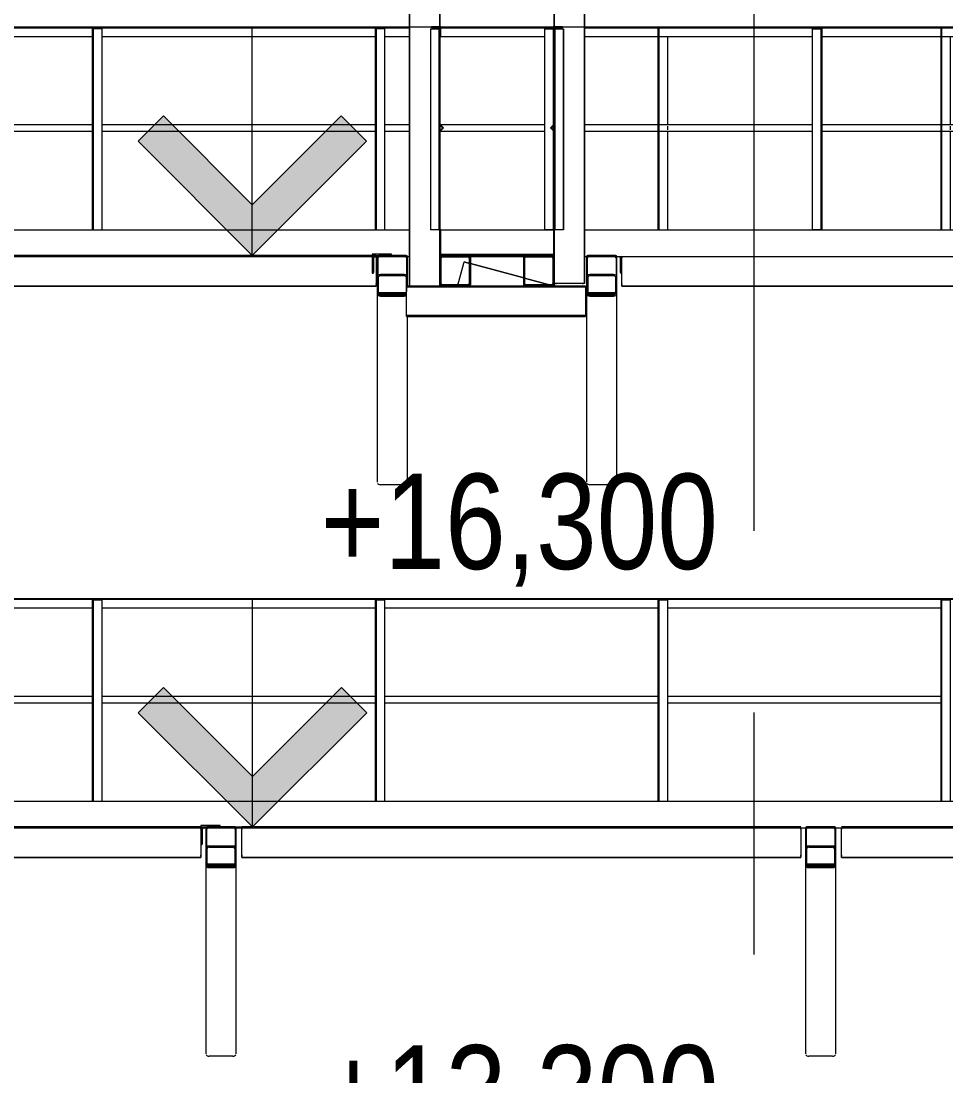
# Model space of a CAD drawing. Header units: millimetres. Extents: x 51154 to 151340, y -24069 to 30962.
# Drawn here: x 94282 to 99140, y 14993 to 20531 of the extents above; entities that cross this region are included whole.
import ezdxf

# ---------------------------------------------------------------- set-up
doc = ezdxf.new("R2010")
doc.units = ezdxf.units.MM
doc.linetypes.add('Осевые', pattern=[6350, 1270, -952.5, 3175, -952.5])
for name, color, linetype, lineweight in [('Балясины', 7, 'Continuous', 9), ('Балясины-1', 7, 'Continuous', 18), ('Высотные отметки', 7, 'Continuous', 9), ('Каркас несущий', 7, 'Continuous', 9), ('Каркас несущий-1', 7, 'Continuous', 25), ('Ограждение', 7, 'Continuous', 9), ('Поручни', 7, 'Continuous', 9), ('Структура _1_', 7, 'Continuous', 18)]:
    doc.layers.add(name, color=color, linetype=linetype, lineweight=lineweight)
doc.layers.add('Оси-3', color=7, linetype='Осевые', lineweight=9, true_color=0xaaaaaa)
doc.styles.add('Arial Narrow', font='ARIALN.TTF', dxfattribs={"height": 500})

# ---------------------------------------------------------------- blocks, each defined once
blk = doc.blocks.new('Ограждение - 50х5-V15-Разрез 1-1')
at = {"layer": 'Балясины'}
for p, q in [((100551.7, 11690.2), (100548.5, 11690.2)), ((100548.5, 11690.2), (100548.5, 10635)), ((100553.5, 11690.2), (100551.7, 11690.2)), ((100553.5, 11690.2), (100553.5, 10635)), ((100559, 11690.2), (100553.5, 11690.2)), ((100596.7, 11690.2), (100559, 11690.2)), ((100598.5, 11690.2), (100596.7, 11690.2)), ((100598.5, 11690.2), (100598.5, 10635)), ((100598.5, 11690.2), (100598.5, 10635)), ((100548.5, 10635), (100551.7, 10635)), ((100551.7, 10635), (100553.5, 10635)), ((100553.5, 10635), (100559, 10635)), ((100559, 10635), (100596.7, 10635)), ((100596.7, 10635), (100598.5, 10635))]:
    blk.add_line(p, q, dxfattribs=at)
blk = doc.blocks.new('Ограждение - Ограждение-593931-Разрез 1-1')
at = {"layer": 'Поручни'}
for p, q in [((82771.6, 17500.1), (101921.6, 17500.1)), ((82786.6, 17495.1), (101921.6, 17495.1)), ((93218.3, 17450.1), (94655.6, 17450.1)), ((93218.3, 17450.1), (94655.6, 17450.1)), ((94703.8, 17450.1), (96141.1, 17450.1)), ((94703.8, 17450.1), (96141.1, 17450.1)), ((96189.3, 17450.1), (97626.6, 17450.1)), ((96189.3, 17450.1), (97626.6, 17450.1)), ((97674.8, 17450.1), (99112.1, 17450.1)), ((97674.8, 17450.1), (99112.1, 17450.1)), ((93218.3, 16987.5), (94655.6, 16987.5)), ((93218.3, 16952.1), (94655.6, 16952.1)), ((94658.8, 16987.5), (94662.2, 16987.5)), ((94658.8, 16952.1), (94662.2, 16952.1)), ((94703.8, 16987.5), (96141.1, 16987.5)), ((94703.8, 16952.1), (96141.1, 16952.1)), ((96144.3, 16987.5), (96147.7, 16987.5)), ((96144.3, 16952.1), (96147.7, 16952.1)), ((96189.3, 16987.5), (97626.6, 16987.5)), ((96189.3, 16952.1), (97626.6, 16952.1)), ((97629.8, 16987.5), (97633.2, 16987.5)), ((97629.8, 16952.1), (97633.2, 16952.1)), ((97674.8, 16987.5), (99112.1, 16987.5)), ((97674.8, 16952.1), (99112.1, 16952.1)), ((99115.3, 16987.5), (99118.7, 16987.5)), ((99115.3, 16952.1), (99118.7, 16952.1)), ((82771.6, 16435), (101921.8, 16435)), ((92260.8, 16295), (95252.5, 16295)), ((95263.6, 16295), (95399.6, 16295)), ((95410.8, 16295), (98402.5, 16295)), ((98413.6, 16295), (98549.6, 16295)), ((98560.8, 16295), (101921.6, 16295))]:
    blk.add_line(p, q, dxfattribs=at)
for p in [(-5892.9, 5800), (-4407.4, 5800), (-2921.9, 5800), (-1436.4, 5800)]:
    blk.add_blockref('Ограждение - 50х5-V15-Разрез 1-1', p)
blk = doc.blocks.new('Швеллеры стальные гнутые равнополочные  ГОСТ 8278-83_Гн_ - Гн200x80x5-V11-Разрез 1-1')
at = {"layer": 'Каркас несущий'}
for p, q in [((82151.6, 10493), (82151.6, 10307)), ((82156.6, 10312), (82156.6, 10488)), ((82231.6, 10500), (82158.6, 10500)), ((82163.6, 10495), (82231.6, 10495)), ((82231.6, 10495), (82231.6, 10500)), ((82158.6, 10300), (82231.6, 10300)), ((82231.6, 10305), (82163.6, 10305)), ((82231.6, 10300), (82231.6, 10305))]:
    blk.add_line(p, q, dxfattribs=at)
for centre, start, end in [((82158.6, 10493), 90, 180), ((82163.6, 10488), 90, 180), ((82158.6, 10307), 180, 270), ((82163.6, 10312), 180, 270)]:
    blk.add_arc(centre, 7, start, end, dxfattribs=at)
blk = doc.blocks.new('Швеллеры стальные гнутые равнополочные  ГОСТ 8278-83_Гн_ - Гн200x80x5-565226-Разрез 1-1')
at = {"layer": 'Каркас несущий'}
for p, q in [((82231.6, 10500), (82231.6, 10495)), ((82304.6, 10500), (82231.6, 10500)), ((82231.6, 10495), (82299.6, 10495)), ((82306.6, 10488), (82306.6, 10312)), ((82311.6, 10307), (82311.6, 10493)), ((82299.6, 10305), (82231.6, 10305)), ((82231.6, 10305), (82231.6, 10300)), ((82231.6, 10300), (82304.6, 10300))]:
    blk.add_line(p, q, dxfattribs=at)
for centre, start, end in [((82299.6, 10488), 0, 90), ((82304.6, 10493), 0, 90), ((82299.6, 10312), 270, 0), ((82304.6, 10307), 270, 0)]:
    blk.add_arc(centre, 7, start, end, dxfattribs=at)
blk = doc.blocks.new('Профили стальные гнутые замкнутые сварные квадратные ГОСТ  30245-2003 - 160x160x8-V25-Разрез 1-1')
at = {"layer": 'Каркас несущий'}
for p, q in [((92101.6, 13187.3), (92101.6, 13099.6)), ((92109.6, 13106.7), (92109.6, 13187.3)), ((92243.6, 13200), (92119.6, 13200)), ((92119.6, 13194.3), (92243.6, 13194.3)), ((92253.6, 13187.3), (92253.6, 13106.7)), ((92261.6, 13099.6), (92261.6, 13187.3)), ((92101.6, 13099.6), (92101.6, 12109.6)), ((92243.6, 13092.5), (92119.6, 13092.5)), ((92119.6, 13086.9), (92243.6, 13086.9)), ((92261.6, 12109.6), (92261.6, 13099.6)), ((92243.6, 12096.9), (92119.6, 12096.9))]:
    blk.add_line(p, q, dxfattribs=at)
for centre, major_axis, start_param, end_param in [((92119.6, 13187.3), (18, 0), 1.570796, 2.356194), ((92119.6, 13187.3), (10, 0), 1.570796, 3.141593), ((92243.6, 13187.3), (18, 0), 0.785398, 1.570796), ((92243.6, 13187.3), (10, 0), 0, 1.570796), ((92119.6, 13099.6), (18, 0), 3.141593, 4.712389), ((92119.6, 13099.6), (10, 0), 3.141593, 4.712389), ((92243.6, 13099.6), (10, 0), 4.712389, 6.283185), ((92243.6, 13099.6), (18, 0), 4.712389, 6.283185), ((92119.6, 12109.6), (18, 0), 3.549774, 4.712389), ((92243.6, 12109.6), (18, 0), 4.712389, 5.875004)]:
    blk.add_ellipse(centre, major_axis=major_axis, ratio=0.707107, start_param=start_param, end_param=end_param, dxfattribs=at)
blk = doc.blocks.new('Уголки стальные горячекатанные равнополочные ГОСТ 8509-93 - L100x8-V12-Разрез 1-1')
at = {"layer": 'Каркас несущий'}
for p, q in [((86026.6, 10508), (85926.6, 10508)), ((85926.6, 10508), (85926.6, 10408)), ((85934.6, 10412), (85934.6, 10488)), ((85946.6, 10500), (86022.6, 10500)), ((86026.6, 10504), (86026.6, 10508)), ((85926.6, 10408), (85930.6, 10408))]:
    blk.add_line(p, q, dxfattribs=at)
for centre, radius, start, end in [((85946.6, 10488), 12, 90, 180), ((86022.6, 10504), 4, 270, 0), ((85930.6, 10412), 4, 270, 0)]:
    blk.add_arc(centre, radius, start, end, dxfattribs=at)
blk = doc.blocks.new('Швеллеры стальные гнутые равнополочные  ГОСТ 8278-83_Гн_ - Гн160x80x5-570158-Разрез 1-1')
at = {"layer": 'Каркас несущий'}
for p, q in [((92076.6, 13300), (89141.6, 13300)), ((89141.6, 13147), (89141.6, 13293)), ((89141.6, 13292.9), (89141.6, 13288)), ((92076.6, 13293), (92076.6, 13147)), ((92076.6, 13288), (92076.6, 13292.9)), ((89141.6, 13152), (89141.6, 13147.1)), ((89141.6, 13140), (89141.6, 13147)), ((89141.6, 13140), (92076.6, 13140)), ((92076.6, 13140), (89141.6, 13140)), ((92076.6, 13147.1), (92076.6, 13152)), ((92076.6, 13147), (92076.6, 13140))]:
    blk.add_line(p, q, dxfattribs=at)
blk = doc.blocks.new('Швеллеры стальные гнутые равнополочные  ГОСТ 8278-83_Гн_ - Гн160x80x5-597878-Разрез 1-1')
at = {"layer": 'Каркас несущий'}
for p, q in [((101726.6, 16300), (98591.6, 16300)), ((98591.6, 16147), (98591.6, 16293)), ((98591.6, 16292.9), (98591.6, 16288)), ((101726.6, 16293), (101726.6, 16147)), ((101726.6, 16288), (101726.6, 16292.9)), ((98591.6, 16152), (98591.6, 16147.1)), ((98591.6, 16140), (98591.6, 16147)), ((98591.6, 16140), (101726.6, 16140)), ((101726.6, 16140), (98591.6, 16140)), ((101726.6, 16147.1), (101726.6, 16152)), ((101726.6, 16147), (101726.6, 16140))]:
    blk.add_line(p, q, dxfattribs=at)
blk = doc.blocks.new('Ограждение - 50х5-V39-Разрез 1-1')
at = {"layer": 'Балясины'}
for p, q in [((100600.8, 20490.2), (100597.6, 20490.2)), ((100597.6, 20490.2), (100597.6, 19435)), ((100602.6, 20490.2), (100600.8, 20490.2)), ((100602.6, 20490.2), (100602.6, 19435)), ((100602.8, 20490.2), (100602.6, 20490.2)), ((100647.6, 20451.9), (100647.6, 19987.5)), ((100647.6, 20451.9), (100647.6, 19987.5)), ((100647.6, 19979.7), (100647.6, 19959.9)), ((100647.6, 19974.7), (100647.6, 19964.9)), ((100647.6, 19952.1), (100647.6, 19435)), ((100647.6, 19952.1), (100647.6, 19435)), ((100597.6, 19435), (100600.8, 19435)), ((100600.8, 19435), (100602.6, 19435)), ((100608.1, 19435), (100645.8, 19435))]:
    blk.add_line(p, q, dxfattribs=at)
blk = doc.blocks.new('Ограждение - Ограждение-602312-Разрез 1-1')
at = {"layer": 'Поручни'}
for p, q in [((82771.6, 20500.1), (96321.6, 20500.1)), ((82786.6, 20495.1), (96321.6, 20495.1)), ((96481.6, 20500.1), (97081.6, 20500.1)), ((96487.1, 20495.1), (97076.1, 20495.1)), ((97241.6, 20500.1), (101921.6, 20500.1)), ((97241.6, 20495.1), (101906.8, 20495.1)), ((93218.3, 20450.1), (94655.6, 20450.1)), ((93218.3, 20450.1), (94655.6, 20450.1)), ((94703.8, 20450.1), (96141.1, 20450.1)), ((94703.8, 20450.1), (96141.1, 20450.1)), ((96189.3, 20450.1), (96321.6, 20450.1)), ((96189.3, 20450.1), (96321.6, 20450.1)), ((96481.6, 20450.1), (97033.4, 20450.1)), ((96481.6, 20450.1), (97033.4, 20450.1)), ((97241.6, 20450.1), (97626.6, 20450.1)), ((97241.6, 20450.1), (97626.6, 20450.1)), ((97674.8, 20450.1), (98439.4, 20450.1)), ((97674.8, 20450.1), (98439.4, 20450.1)), ((98488.7, 20450.1), (99112.1, 20450.1)), ((98488.7, 20450.1), (99112.1, 20450.1)), ((93218.3, 19987.5), (94655.6, 19987.5)), ((93218.3, 19952.1), (94655.6, 19952.1)), ((94658.8, 19987.5), (94662.2, 19987.5)), ((94658.8, 19952.1), (94662.2, 19952.1)), ((94703.8, 19987.5), (96141.1, 19987.5)), ((94703.8, 19952.1), (96141.1, 19952.1)), ((96144.3, 19987.5), (96147.7, 19987.5)), ((96144.3, 19952.1), (96147.7, 19952.1)), ((96189.3, 19987.5), (96321.6, 19987.5)), ((96189.3, 19952.1), (96321.6, 19952.1)), ((96481.6, 19987.5), (97033.4, 19987.5)), ((96481.6, 19952.1), (97033.4, 19952.1)), ((97075, 19987.5), (97078.4, 19987.5)), ((97075, 19952.1), (97078.4, 19952.1)), ((97241.6, 19987.5), (97626.6, 19987.5)), ((97241.6, 19952.1), (97626.6, 19952.1)), ((97629.8, 19987.5), (97633.2, 19987.5)), ((97629.8, 19952.1), (97633.2, 19952.1)), ((97674.8, 19987.5), (98439.4, 19987.5)), ((97674.8, 19952.1), (98439.4, 19952.1)), ((98481, 19987.5), (98484.4, 19987.5)), ((98481, 19952.1), (98484.4, 19952.1)), ((98488.7, 19987.5), (99112.1, 19987.5)), ((98488.7, 19952.1), (99112.1, 19952.1)), ((99115.3, 19987.5), (99118.7, 19987.5)), ((99115.3, 19952.1), (99118.7, 19952.1)), ((82771.6, 19435), (96321.9, 19435)), ((96481.4, 19435), (97081.8, 19435)), ((97241.5, 19435), (101921.6, 19435)), ((93980.8, 19295), (96152.5, 19295)), ((96163.6, 19295), (96299.6, 19295)), ((96310.8, 19295), (96321.8, 19295)), ((96493.6, 19295), (96629.6, 19295)), ((96640.8, 19295), (96922.5, 19295)), ((96933.6, 19295), (97069.6, 19295)), ((97241.5, 19295), (97252.5, 19295)), ((97263.6, 19295), (97399.6, 19295)), ((97410.8, 19295), (99452.5, 19295))]:
    blk.add_line(p, q, dxfattribs=at)
for name, p in [('Ограждение - 50х5-V15-Разрез 1-1', (-5892.9, 8800)), ('Ограждение - 50х5-V15-Разрез 1-1', (-4407.4, 8800)), ('Ограждение - 50х5-V39-Разрез 1-1', (-2971, 0)), ('Ограждение - 50х5-V39-Разрез 1-1', (-1485.5, 0))]:
    blk.add_blockref(name, p)
blk = doc.blocks.new('Ограждение - 50х5-V13-Разрез 1-1')
at = {"layer": 'Балясины'}
blk.add_line((102681.6, 11690.2), (102681.6, 10635), dxfattribs=at)
blk = doc.blocks.new('Ограждение - 50х5-V33-Разрез 1-1')
at = {"layer": 'Балясины-1'}
for p, q in [((102081.6, 17490.2), (102076.6, 17490.2)), ((102076.6, 17490.2), (102076.6, 16435)), ((102081.6, 16435), (102081.6, 17490.2)), ((102076.6, 16435), (102081.6, 16435))]:
    blk.add_line(p, q, dxfattribs=at)
blk = doc.blocks.new('Ограждение - 50х5-6021116-Разрез 1-1')
at = {"layer": 'Балясины'}
for p, q in [((74031.6, 9590.2), (74081.6, 9590.2)), ((74031.6, 9590.2), (74031.6, 8535)), ((74081.6, 9590.2), (74081.6, 8535)), ((74081.6, 8535), (74031.6, 8535))]:
    blk.add_line(p, q, dxfattribs=at)
blk = doc.blocks.new('Ограждение - Ограждение-602424-Разрез 1-1')
at = {"layer": 'Поручни'}
for p, q in [((96487.1, 20500.1), (96437.1, 20500.1)), ((96437.1, 20500.1), (96437.1, 20496.9)), ((96438.9, 20495.1), (96476.6, 20495.1)), ((96482.1, 20489.6), (96482.1, 20451.9)), ((96487.1, 20450.1), (96487.1, 20500.1)), ((96483.9, 20450.1), (96487.1, 20450.1)), ((96483.1, 19987.5), (96481.8, 19986.2)), ((96481.8, 19984.5), (96494.1, 19972.3)), ((96494.1, 19967.3), (96481.8, 19955.1)), ((96481.8, 19953.4), (96483.1, 19952.1)), ((96500.8, 19969.8), (96483.1, 19987.5)), ((96483.1, 19952.1), (96500.8, 19969.8)), ((96485.6, 19435), (96481.6, 19435)), ((96481.6, 19435), (96481.6, 19295)), ((96485.6, 19295), (96485.6, 19435)), ((96481.6, 19295), (96485.6, 19295))]:
    blk.add_line(p, q, dxfattribs=at)
for centre, radius, start, end in [((96438.9, 20496.9), 1.8, 180, 270), ((96476.6, 20489.6), 5.5, 0, 90), ((96483.9, 20451.9), 1.8, 180, 270), ((96482.7, 19985.4), 1.2, 135, 225), ((96482.7, 19954.2), 1.2, 135, 225), ((96491.6, 19969.8), 3.5, 315, 45)]:
    blk.add_arc(centre, radius, start, end, dxfattribs=at)
for name, p in [('Ограждение - 50х5-6021116-Разрез 1-1', (22400, 10900)), ('Ограждение - 50х5-6021116-Разрез 1-1', (22400, 10900)), ('Ограждение - 50х5-V33-Разрез 1-1', (-5600, 3000))]:
    blk.add_blockref(name, p)
at = {"extrusion": (0, 0, -1), "zscale": -1}
blk.add_blockref('Ограждение - 50х5-V13-Разрез 1-1', (-199163.2, 8800), dxfattribs=at)
blk.add_blockref('Ограждение - 50х5-V13-Разрез 1-1', (-199163.2, 8800), dxfattribs=at)
blk.add_blockref('Ограждение - 50х5-V13-Разрез 1-1', (-199163.2, 8800), dxfattribs=at)
blk.add_blockref('Ограждение - 50х5-V13-Разрез 1-1', (-199163.2, 8800), dxfattribs=at)
blk.add_blockref('Ограждение - 50х5-V13-Разрез 1-1', (-199163.2, 8800), dxfattribs=at)
blk.add_blockref('Ограждение - 50х5-V13-Разрез 1-1', (-199163.2, 8800), dxfattribs=at)
blk.add_blockref('Ограждение - 50х5-V13-Разрез 1-1', (-199163.2, 8800), dxfattribs=at)
blk = doc.blocks.new('Ограждение - 50х5-V38-Разрез 1-1')
at = {"layer": 'Балясины'}
for p, q in [((102631.6, 17490.2), (102631.6, 16435)), ((102631.6, 17490.2), (102633.4, 17490.2)), ((102631.6, 17490.2), (102631.6, 16435)), ((102633.4, 17490.2), (102671.1, 17490.2)), ((102671.1, 17490.2), (102675.9, 17490.2)), ((102676.6, 17450.3), (102676.6, 16983.9)), ((102681.6, 17490.2), (102681.6, 16435)), ((102676.6, 16979.7), (102676.6, 16959.9)), ((102676.6, 16955.7), (102676.6, 16435)), ((102633.4, 16435), (102631.6, 16435)), ((102671.1, 16435), (102633.4, 16435)), ((102676.6, 16435), (102671.1, 16435)), ((102677.5, 16435), (102676.6, 16435)), ((102681.6, 16435), (102678.4, 16435))]:
    blk.add_line(p, q, dxfattribs=at)
blk = doc.blocks.new('Ограждение - 50х5-V44-Разрез 1-1')
at = {"layer": 'Балясины'}
for p, q in [((102655.6, 20340), (102655.6, 19435)), ((102655.6, 20340), (102655.6, 19435)), ((102657.4, 19435), (102655.6, 19435)), ((102682.6, 19435), (102657.4, 19435))]:
    blk.add_line(p, q, dxfattribs=at)
blk = doc.blocks.new('Ограждение - 50х5-V14-Разрез 1-1')
at = {"layer": 'Балясины'}
blk.add_line((102081.6, 11690.2), (102081.6, 10635), dxfattribs=at)
blk = doc.blocks.new('Ограждение - 50х5-V28-Разрез 1-1')
at = {"layer": 'Балясины'}
for p, q in [((82781.6, 14490.2), (82784.8, 14490.2)), ((82781.6, 14490.2), (82781.6, 13435)), ((82786.6, 13435), (82786.6, 14490.2)), ((82792.1, 14490.2), (82829.8, 14490.2)), ((82831.6, 13435), (82831.6, 14490.2)), ((82831.6, 14490.2), (82831.6, 13435)), ((82784.8, 13435), (82781.6, 13435)), ((82829.8, 13435), (82792.1, 13435))]:
    blk.add_line(p, q, dxfattribs=at)
blk = doc.blocks.new('Ограждение - 50х5-V16-Разрез 1-1')
at = {"layer": 'Балясины'}
for p, q in [((102031.6, 10635), (102031.6, 11690.2)), ((102033.4, 11690.2), (102031.6, 11690.2)), ((102031.6, 11690.2), (102031.6, 10635)), ((102071.1, 11690.2), (102033.4, 11690.2)), ((102076.6, 11690.2), (102071.1, 11690.2)), ((102076.6, 10635), (102076.6, 11690.2)), ((102078.4, 11690.2), (102076.6, 11690.2)), ((102081.6, 11690.2), (102078.4, 11690.2)), ((102081.6, 11690.2), (102081.6, 10635)), ((102031.6, 10635), (102033.4, 10635)), ((102033.4, 10635), (102071.1, 10635)), ((102071.1, 10635), (102076.6, 10635)), ((102076.6, 10635), (102078.4, 10635)), ((102078.4, 10635), (102081.6, 10635))]:
    blk.add_line(p, q, dxfattribs=at)
blk = doc.blocks.new('Ограждение - Ограждение-602891-Разрез 1-1')
at = {"layer": 'Поручни'}
for p, q in [((97126.1, 20500.1), (97076.1, 20500.1)), ((97076.1, 20500.1), (97076.1, 20450.1)), ((97081.1, 20451.9), (97081.1, 20489.6)), ((97086.6, 20495.1), (97124.3, 20495.1)), ((97126.1, 20496.9), (97126.1, 20500.1)), ((97241.6, 20500.1), (101921.6, 20500.1)), ((97241.6, 20495.1), (101906.8, 20495.1)), ((102081.6, 20500.1), (102681.9, 20500.1)), ((102841.2, 20500.1), (104111.6, 20500.1)), ((102846.8, 20495.1), (104111.6, 20495.1)), ((104111.6, 20500.1), (104111.6, 20496.9)), ((104111.6, 20496.9), (104111.6, 20495.1)), ((104111.6, 20495.1), (104111.6, 20489.6)), ((104111.6, 20489.6), (104111.6, 20451.9)), ((97076.1, 20450.1), (97079.3, 20450.1)), ((97241.6, 20450.1), (97626.6, 20450.1)), ((97241.6, 20450.1), (97626.6, 20450.1)), ((97629.8, 20450.1), (98439.4, 20450.1)), ((97674.8, 20450.1), (98439.4, 20450.1)), ((98488.7, 20450.1), (99112.1, 20450.1)), ((98488.7, 20450.1), (99112.1, 20450.1)), ((99115.3, 20450.1), (99845.4, 20450.1)), ((99160.3, 20450.1), (99845.4, 20450.1)), ((99893.6, 20450.1), (100597.6, 20450.1)), ((99893.6, 20450.1), (100597.6, 20450.1)), ((100600.8, 20450.1), (101251.4, 20450.1)), ((100645.8, 20450.1), (101251.4, 20450.1)), ((101299.6, 20450.1), (101906.8, 20450.1)), ((101299.6, 20450.1), (101906.8, 20450.1)), ((102846.8, 20450.1), (104063.4, 20450.1)), ((102846.8, 20450.1), (104063.4, 20450.1)), ((97080.2, 19987.5), (97062.5, 19969.8)), ((97062.5, 19969.8), (97080.2, 19952.1)), ((97069.2, 19972.3), (97081.4, 19984.5)), ((97081.4, 19955.1), (97069.2, 19967.3)), ((97078.4, 19981.5), (97075, 19978.1)), ((97075, 19961.5), (97078.4, 19958.1)), ((97081.4, 19986.2), (97080.2, 19987.5)), ((97080.2, 19952.1), (97081.4, 19953.4)), ((97241.6, 19987.5), (97626.6, 19987.5)), ((97241.6, 19952.1), (97626.6, 19952.1)), ((97629.8, 19987.5), (98439.4, 19987.5)), ((97629.8, 19952.1), (98439.4, 19952.1)), ((98481, 19987.5), (98484.4, 19987.5)), ((98481, 19952.1), (98484.4, 19952.1)), ((98488.7, 19987.5), (99112.1, 19987.5)), ((98488.7, 19952.1), (99112.1, 19952.1)), ((99115.3, 19987.5), (99845.4, 19987.5)), ((99115.3, 19952.1), (99845.4, 19952.1)), ((99887, 19987.5), (99890.4, 19987.5)), ((99887, 19952.1), (99890.4, 19952.1)), ((99893.6, 19987.5), (100597.6, 19987.5)), ((99893.6, 19952.1), (100597.6, 19952.1)), ((100600.8, 19987.5), (101251.4, 19987.5)), ((100600.8, 19952.1), (101251.4, 19952.1)), ((101293, 19987.5), (101296.4, 19987.5)), ((101293, 19952.1), (101296.4, 19952.1)), ((101299.6, 19987.5), (101921.6, 19987.5)), ((101299.6, 19952.1), (101921.6, 19952.1)), ((102086.3, 19987.5), (102657.4, 19987.5)), ((102086.3, 19952.1), (102657.4, 19952.1)), ((102840.2, 19987.5), (104063.4, 19987.5)), ((102840.2, 19952.1), (104063.4, 19952.1)), ((104105, 19987.5), (104108.4, 19987.5)), ((104105, 19952.1), (104108.4, 19952.1)), ((104111.6, 19984.5), (104111.6, 19972.3)), ((104111.6, 19967.3), (104111.6, 19955.1)), ((97081.6, 19435), (97077.6, 19435)), ((97077.6, 19435), (97077.6, 19295)), ((97081.6, 19295), (97081.6, 19435)), ((97081.6, 19435), (97081.6, 19295)), ((97241.5, 19435), (101921.6, 19435)), ((102081.6, 19435), (102682.6, 19435)), ((102840.7, 19435), (104111.6, 19435)), ((104111.6, 19435), (104111.6, 19295)), ((97077.6, 19295), (97081.6, 19295)), ((97241.5, 19295), (101921.6, 19295)), ((102081.6, 19295), (102682.6, 19295)), ((102840.7, 19295), (104111.6, 19295))]:
    blk.add_line(p, q, dxfattribs=at)
for centre, radius, start, end in [((97086.6, 20489.6), 5.5, 90, 180), ((97124.3, 20496.9), 1.8, 270, 0), ((97079.3, 20451.9), 1.8, 270, 0), ((97071.7, 19969.8), 3.5, 135, 225), ((97080.6, 19985.4), 1.2, 315, 45), ((97080.6, 19954.2), 1.2, 315, 45)]:
    blk.add_arc(centre, radius, start, end, dxfattribs=at)
for name, p in [('Ограждение - 50х5-V38-Разрез 1-1', (-5600, 3000)), ('Ограждение - 50х5-V28-Разрез 1-1', (14300, 6000)), ('Ограждение - 50х5-V44-Разрез 1-1', (0, 0))]:
    blk.add_blockref(name, p)
at = {"extrusion": (0, 0, -1), "zscale": -1}
for name, p in [('Ограждение - 50х5-V14-Разрез 1-1', (-199163.2, 8800)), ('Ограждение - 50х5-V14-Разрез 1-1', (-199163.2, 8800)), ('Ограждение - 50х5-V14-Разрез 1-1', (-199163.2, 8800)), ('Ограждение - 50х5-V14-Разрез 1-1', (-199163.2, 8800)), ('Ограждение - 50х5-V14-Разрез 1-1', (-199163.2, 8800)), ('Ограждение - 50х5-V14-Разрез 1-1', (-199163.2, 8800)), ('Ограждение - 50х5-V16-Разрез 1-1', (-199163.2, 8800)), ('Ограждение - 50х5-V15-Разрез 1-1', (-199036.2, 8800)), ('Ограждение - 50х5-V15-Разрез 1-1', (-200442.2, 8800)), ('Ограждение - 50х5-V15-Разрез 1-1', (-201848.2, 8800)), ('Ограждение - 50х5-V15-Разрез 1-1', (-204660.2, 8800))]:
    blk.add_blockref(name, p, dxfattribs=at)
blk = doc.blocks.new('Швеллеры стальные гнутые равнополочные  ГОСТ 8278-83_Гн_ - Гн200x80x5-V46-Разрез 1-1')
at = {"layer": 'Каркас несущий'}
for p, q in [((96231.6, 19300), (96231.6, 19295)), ((96304.6, 19300), (96231.6, 19300)), ((96231.6, 19295), (96299.6, 19295)), ((96306.6, 19288), (96306.6, 19112)), ((96311.6, 19140), (96311.6, 19293)), ((96299.6, 19105), (96231.6, 19105)), ((96231.6, 19105), (96231.6, 19100)), ((96231.6, 19100), (96304.6, 19100))]:
    blk.add_line(p, q, dxfattribs=at)
for centre, start, end in [((96299.6, 19288), 0, 90), ((96304.6, 19293), 0, 90), ((96299.6, 19112), 270, 0)]:
    blk.add_arc(centre, 7, start, end, dxfattribs=at)
blk = doc.blocks.new('Профили стальные гнутые замкнутые сварные квадратные ГОСТ  30245-2003 - 160x160x8-V36-Разрез 1-1')
at = {"layer": 'Каркас несущий'}
for p, q in [((101751.6, 16187.3), (101751.6, 16099.6)), ((101759.6, 16106.7), (101759.6, 16187.3)), ((101893.6, 16200), (101769.6, 16200)), ((101769.6, 16194.3), (101893.6, 16194.3)), ((101903.6, 16187.3), (101903.6, 16106.7)), ((101911.6, 16140), (101911.6, 16187.3)), ((101751.6, 16099.6), (101751.6, 15109.6)), ((101893.6, 16092.5), (101769.6, 16092.5)), ((101769.6, 16086.9), (101893.6, 16086.9)), ((101911.6, 15109.6), (101911.6, 15980)), ((101893.6, 15096.9), (101769.6, 15096.9))]:
    blk.add_line(p, q, dxfattribs=at)
for centre, major_axis, start_param, end_param in [((101769.6, 16187.3), (18, 0), 1.570796, 2.356194), ((101769.6, 16187.3), (10, 0), 1.570796, 3.141593), ((101893.6, 16187.3), (18, 0), 0.785398, 1.570796), ((101893.6, 16187.3), (10, 0), 0, 1.570796), ((101769.6, 16099.6), (18, 0), 3.141593, 4.712389), ((101769.6, 16099.6), (10, 0), 3.141593, 4.712389), ((101893.6, 16099.6), (10, 0), 4.712389, 6.283185), ((101893.6, 16099.6), (18, 0), 4.712389, 5.497787), ((101769.6, 15109.6), (18, 0), 3.549774, 4.712389), ((101893.6, 15109.6), (18, 0), 4.712389, 5.875004)]:
    blk.add_ellipse(centre, major_axis=major_axis, ratio=0.707107, start_param=start_param, end_param=end_param, dxfattribs=at)
blk = doc.blocks.new('Уголки стальные горячекатанные равнополочные ГОСТ 8509-93 - L100x8-V47-Разрез 1-1')
at = {"layer": 'Каркас несущий'}
for p, q in [((97428.6, 19288), (97428.6, 19212)), ((97436.6, 19208), (97436.6, 19295)), ((97432.6, 19208), (97436.6, 19208))]:
    blk.add_line(p, q, dxfattribs=at)
for centre, radius, start, end in [((97416.6, 19288), 12, 0, 37.1231), ((97432.6, 19212), 4, 180, 270)]:
    blk.add_arc(centre, radius, start, end, dxfattribs=at)
blk = doc.blocks.new('Швеллеры стальные гнутые равнополочные  ГОСТ 8278-83_Гн_ - Гн160x80x5-609627-Разрез 1-1')
at = {"layer": 'Каркас несущий'}
for p, q in [((96576.1, 19145), (96606.6, 19259.4)), ((96606.6, 19259.4), (96608.4, 19266.2)), ((96636.6, 19258.7), (96608.4, 19266.2)), ((96608.4, 19266.2), (96636.6, 19258.7)), ((96921.6, 19182.7), (96641.6, 19257.3)), ((96641.6, 19257.3), (96921.6, 19182.7)), ((97063.1, 19145), (96926.6, 19181.4)), ((96926.6, 19181.4), (97063.1, 19145))]:
    blk.add_line(p, q, dxfattribs=at)
blk = doc.blocks.new('Швеллеры стальные гнутые равнополочные  ГОСТ 8278-83_Гн_ - Гн160x80x5-583658-Разрез 1-1')
at = {"layer": 'Каркас несущий'}
for p, q in [((101906.8, 10335), (101906.8, 10340)), ((102846.8, 10340), (101906.8, 10340)), ((101906.8, 10337.9), (101906.8, 10333)), ((101906.8, 10328), (101906.8, 10335)), ((101906.8, 10335), (102846.8, 10335)), ((101906.8, 10192), (101906.8, 10328)), ((102846.8, 10340), (102846.8, 10335)), ((102846.8, 10333), (102846.8, 10337.9)), ((102846.8, 10335), (102846.8, 10328)), ((102846.8, 10328), (102846.8, 10192)), ((101906.8, 10185), (101906.8, 10192)), ((102846.8, 10192), (102846.8, 10185)), ((101906.8, 10187), (101906.8, 10182.1)), ((101906.8, 10180), (101906.8, 10185)), ((102846.8, 10185), (101906.8, 10185)), ((101906.8, 10180), (102846.8, 10180)), ((102846.8, 10182.1), (102846.8, 10187)), ((102846.8, 10185), (102846.8, 10180))]:
    blk.add_line(p, q, dxfattribs=at)
blk = doc.blocks.new('Швеллеры стальные гнутые равнополочные  ГОСТ 8278-83_Гн_ - Гн160x80x5-600944-Разрез 1-1')
at = {"layer": 'Каркас несущий-1'}
for p, q in [((102081.6, 16293), (102081.6, 16147)), ((102086.6, 16152), (102086.6, 16288)), ((102161.6, 16300), (102088.6, 16300)), ((102093.6, 16295), (102161.6, 16295)), ((102161.6, 16295), (102161.6, 16300)), ((102088.6, 16140), (102161.6, 16140)), ((102161.6, 16145), (102093.6, 16145)), ((102161.6, 16140), (102161.6, 16145))]:
    blk.add_line(p, q, dxfattribs=at)
for centre, start, end in [((102088.6, 16293), 90, 180), ((102093.6, 16288), 90, 180), ((102088.6, 16147), 180, 270), ((102093.6, 16152), 180, 270)]:
    blk.add_arc(centre, 7, start, end, dxfattribs=at)
blk = doc.blocks.new('Швеллеры стальные гнутые равнополочные  ГОСТ 8278-83_Гн_ - Гн160x80x5-600901-Разрез 1-1')
at = {"layer": 'Каркас несущий-1'}
for p, q in [((102601.6, 16300), (102601.6, 16295)), ((102674.6, 16300), (102601.6, 16300)), ((102601.6, 16295), (102669.6, 16295)), ((102676.6, 16288), (102676.6, 16152)), ((102681.6, 16147), (102681.6, 16293)), ((102669.6, 16145), (102601.6, 16145)), ((102601.6, 16145), (102601.6, 16140)), ((102601.6, 16140), (102674.6, 16140))]:
    blk.add_line(p, q, dxfattribs=at)
for centre, start, end in [((102669.6, 16288), 0, 90), ((102674.6, 16293), 360, 90), ((102669.6, 16152), 270, 0), ((102674.6, 16147), 270, 0)]:
    blk.add_arc(centre, 7, start, end, dxfattribs=at)
blk = doc.blocks.new('Швеллеры стальные гнутые равнополочные  ГОСТ 8278-83_Гн_ - Гн160x80x5-609068-Разрез 1-1')
at = {"layer": 'Каркас несущий'}
for p, q in [((96321.6, 22499.7), (96321.6, 22450)), ((96321.6, 22499.7), (96328.6, 22499.7)), ((96321.6, 22450), (96321.6, 22499.7)), ((96328.6, 22499.7), (96474.6, 22499.7)), ((96333.6, 22499.7), (96328.7, 22499.7)), ((96474.6, 22499.7), (96469.6, 22499.7)), ((96474.6, 22499.7), (96481.6, 22499.7)), ((96481.6, 22450), (96481.6, 22499.7)), ((96481.6, 22499.7), (96481.6, 22450)), ((96321.6, 22150), (96321.6, 19140)), ((96321.6, 19140), (96321.6, 22150)), ((96481.6, 20500.1), (96481.6, 22150)), ((96481.6, 22150), (96481.6, 20500.1)), ((96481.6, 19140), (96481.6, 20490.8)), ((96481.6, 20490.8), (96481.6, 19140)), ((96328.6, 18980), (96323.7, 18980)), ((96474.6, 18980), (96328.6, 18980)), ((96328.7, 18980), (96333.6, 18980)), ((96469.6, 18980), (96474.6, 18980)), ((96479.6, 18980), (96474.6, 18980))]:
    blk.add_line(p, q, dxfattribs=at)
blk = doc.blocks.new('Швеллеры стальные гнутые равнополочные  ГОСТ 8278-83_Гн_ - Гн160x80x5-609037-Разрез 1-1')
at = {"layer": 'Каркас несущий'}
for p, q in [((97081.6, 22500.1), (97081.6, 22450)), ((97081.6, 22500.1), (97088.6, 22500.1)), ((97081.6, 22450), (97081.6, 22500.1)), ((97088.6, 22500.1), (97234.6, 22500.1)), ((97093.6, 22500.1), (97088.7, 22500.1)), ((97234.6, 22500.1), (97229.6, 22500.1)), ((97234.6, 22500.1), (97241.6, 22500.1)), ((97241.6, 22450), (97241.6, 22500.1)), ((97241.6, 22500.1), (97241.6, 22450)), ((97081.6, 22150), (97081.6, 20500.1)), ((97081.6, 20500.1), (97081.6, 22150)), ((97241.6, 19152.7), (97241.6, 22150)), ((97241.6, 22150), (97241.6, 19152.7)), ((97081.6, 20490.8), (97081.6, 19152.7)), ((97081.6, 19152.7), (97081.6, 20490.8)), ((97088.6, 19152.7), (97081.6, 19152.7)), ((97234.6, 19152.7), (97088.6, 19152.7)), ((97088.7, 19152.7), (97093.6, 19152.7)), ((97229.6, 19152.7), (97234.6, 19152.7)), ((97241.6, 19152.7), (97234.6, 19152.7))]:
    blk.add_line(p, q, dxfattribs=at)
blk = doc.blocks.new('Швеллеры стальные гнутые равнополочные  ГОСТ 8278-83_Гн_ - Гн160x80x5-606193-Разрез 1-1')
at = {"layer": 'Каркас несущий'}
for p, q in [((91446.6, 19300), (89306.6, 19300)), ((89306.6, 19147), (89306.6, 19293)), ((89306.6, 19292.9), (89306.6, 19288)), ((91446.6, 19293), (91446.6, 19147)), ((91446.6, 19288), (91446.6, 19292.9)), ((89306.6, 19152), (89306.6, 19147.1)), ((89306.6, 19140), (89306.6, 19147)), ((89306.6, 19140), (91446.6, 19140)), ((91446.6, 19140), (89306.6, 19140)), ((91446.6, 19147.1), (91446.6, 19152)), ((91446.6, 19147), (91446.6, 19140))]:
    blk.add_line(p, q, dxfattribs=at)
blk = doc.blocks.new('Швеллеры стальные гнутые равнополочные  ГОСТ 8278-83_Гн_ - Гн160x80x5-606459-Разрез 1-1')
at = {"layer": 'Каркас несущий'}
for p, q in [((97436.6, 19147), (97436.6, 19293)), ((97436.6, 19292.9), (97436.6, 19288)), ((99426.6, 19293), (99426.6, 19147)), ((99426.6, 19288), (99426.6, 19292.9)), ((97436.6, 19152), (97436.6, 19147.1)), ((97436.6, 19140), (97436.6, 19147)), ((97436.6, 19140), (99426.6, 19140)), ((99426.6, 19140), (97436.6, 19140)), ((99426.6, 19147.1), (99426.6, 19152)), ((99426.6, 19147), (99426.6, 19140))]:
    blk.add_line(p, q, dxfattribs=at)
blk = doc.blocks.new('Высотные отметки - Высотная отметка - Стрелка-4455449-Разрез 1-1')
at = {"layer": 'Высотные отметки'}
blk.add_hatch(color=256, dxfattribs=at).paths.add_polyline_path([(148754.2, 732.8), (148287, 265.7), (147819.8, 732.8), (147687, 600), (148287, 0), (148887, 600)], flags=0)
for p, q in [((148287, 1200), (151287, 1200)), ((148287, 0), (148287, 1200)), ((147687, 600), (147819.8, 732.8)), ((147819.8, 732.8), (148287, 265.7)), ((148287, 265.7), (148754.2, 732.8)), ((148754.2, 732.8), (148887, 600)), ((148287, 0), (147687, 600)), ((148887, 600), (148287, 0)), ((147191.4, 0), (148583.7, 0))]:
    blk.add_line(p, q, dxfattribs=at)

msp = doc.modelspace()

# ---------------------------------------------------------------- linework, layer by layer
at = {"layer": 'Высотные отметки'}
for p, q in [((94810.6, 19300), (95040.5, 19300)), ((95040.5, 19300), (95496.3, 19300)), ((95439.4, 16300), (95448.6, 16300)), ((95448.6, 16300), (95497, 16300))]:
    msp.add_line(p, q, dxfattribs=at)
at = {"layer": 'Оси-3'}
msp.add_line((98131.6, -22468.7), (98131.6, 29000), dxfattribs=at)
at = {"layer": 'Структура _1_'}
for p, q in [((97081.6, 19305), (96481.6, 19305)), ((96481.6, 19305), (96481.6, 19300)), ((96481.6, 19300), (97081.6, 19300)), ((97081.6, 19300), (97081.6, 19305))]:
    msp.add_line(p, q, dxfattribs=at)

# ---------------------------------------------------------------- block references
at = {"layer": 'Высотные отметки'}
for p in [(-52790.7, 19300), (-52789.9, 16300)]:
    msp.add_blockref('Высотные отметки - Высотная отметка - Стрелка-4455449-Разрез 1-1', p, dxfattribs=at)
at = {"layer": 'Каркас несущий'}
for name, p in [('Швеллеры стальные гнутые равнополочные  ГОСТ 8278-83_Гн_ - Гн160x80x5-609068-Разрез 1-1', (0, 0)), ('Швеллеры стальные гнутые равнополочные  ГОСТ 8278-83_Гн_ - Гн160x80x5-609037-Разрез 1-1', (0, 0)), ('Швеллеры стальные гнутые равнополочные  ГОСТ 8278-83_Гн_ - Гн160x80x5-606193-Разрез 1-1', (4700, 0)), ('Уголки стальные горячекатанные равнополочные ГОСТ 8509-93 - L100x8-V12-Разрез 1-1', (10200, 8800)), ('Швеллеры стальные гнутые равнополочные  ГОСТ 8278-83_Гн_ - Гн200x80x5-V11-Разрез 1-1', (14000, 8800)), ('Швеллеры стальные гнутые равнополочные  ГОСТ 8278-83_Гн_ - Гн200x80x5-V46-Разрез 1-1', (0, 0)), ('Швеллеры стальные гнутые равнополочные  ГОСТ 8278-83_Гн_ - Гн160x80x5-600944-Разрез 1-1', (-5600, 3000)), ('Швеллеры стальные гнутые равнополочные  ГОСТ 8278-83_Гн_ - Гн160x80x5-600901-Разрез 1-1', (-6040, 3000)), ('Швеллеры стальные гнутые равнополочные  ГОСТ 8278-83_Гн_ - Гн160x80x5-600944-Разрез 1-1', (-5160, 3000)), ('Швеллеры стальные гнутые равнополочные  ГОСТ 8278-83_Гн_ - Гн160x80x5-600901-Разрез 1-1', (-5600, 3000)), ('Швеллеры стальные гнутые равнополочные  ГОСТ 8278-83_Гн_ - Гн200x80x5-V11-Разрез 1-1', (15100, 8800)), ('Швеллеры стальные гнутые равнополочные  ГОСТ 8278-83_Гн_ - Гн200x80x5-565226-Разрез 1-1', (15100, 8800)), ('Уголки стальные горячекатанные равнополочные ГОСТ 8509-93 - L100x8-V47-Разрез 1-1', (0, 0)), ('Швеллеры стальные гнутые равнополочные  ГОСТ 8278-83_Гн_ - Гн160x80x5-606459-Разрез 1-1', (0, 0)), ('Швеллеры стальные гнутые равнополочные  ГОСТ 8278-83_Гн_ - Гн160x80x5-609627-Разрез 1-1', (0, 0)), ('Профили стальные гнутые замкнутые сварные квадратные ГОСТ  30245-2003 - 160x160x8-V36-Разрез 1-1', (-5600, 3000)), ('Профили стальные гнутые замкнутые сварные квадратные ГОСТ  30245-2003 - 160x160x8-V25-Разрез 1-1', (5150, 6000)), ('Швеллеры стальные гнутые равнополочные  ГОСТ 8278-83_Гн_ - Гн160x80x5-583658-Разрез 1-1', (-5600, 8800)), ('Швеллеры стальные гнутые равнополочные  ГОСТ 8278-83_Гн_ - Гн160x80x5-570158-Разрез 1-1', (3150, 3000)), ('Уголки стальные горячекатанные равнополочные ГОСТ 8509-93 - L100x8-V12-Разрез 1-1', (9300, 5800)), ('Швеллеры стальные гнутые равнополочные  ГОСТ 8278-83_Гн_ - Гн200x80x5-V11-Разрез 1-1', (13100, 5800)), ('Швеллеры стальные гнутые равнополочные  ГОСТ 8278-83_Гн_ - Гн200x80x5-565226-Разрез 1-1', (13100, 5800)), ('Швеллеры стальные гнутые равнополочные  ГОСТ 8278-83_Гн_ - Гн160x80x5-570158-Разрез 1-1', (6300, 3000)), ('Швеллеры стальные гнутые равнополочные  ГОСТ 8278-83_Гн_ - Гн200x80x5-V11-Разрез 1-1', (16250, 5800)), ('Швеллеры стальные гнутые равнополочные  ГОСТ 8278-83_Гн_ - Гн200x80x5-565226-Разрез 1-1', (16250, 5800)), ('Швеллеры стальные гнутые равнополочные  ГОСТ 8278-83_Гн_ - Гн160x80x5-597878-Разрез 1-1', (0, 0)), ('Профили стальные гнутые замкнутые сварные квадратные ГОСТ  30245-2003 - 160x160x8-V25-Разрез 1-1', (3150, 3000)), ('Профили стальные гнутые замкнутые сварные квадратные ГОСТ  30245-2003 - 160x160x8-V25-Разрез 1-1', (6300, 3000))]:
    msp.add_blockref(name, p, dxfattribs=at)
at = {"layer": 'Ограждение'}
for name in ['Ограждение - Ограждение-602424-Разрез 1-1', 'Ограждение - Ограждение-602312-Разрез 1-1', 'Ограждение - Ограждение-602891-Разрез 1-1', 'Ограждение - Ограждение-593931-Разрез 1-1']:
    msp.add_blockref(name, (0, 0), dxfattribs=at)

# ---------------------------------------------------------------- texts
at = {"layer": 'Высотные отметки', "char_height": 500, "width": 2499.191, "attachment_point": 1, "line_spacing_factor": 0.974696, "style": 'Arial Narrow'}
for s, insert in [('+16,300', (95855.7, 18154.3)), ('+13,300', (95860, 15154.3))]:
    msp.add_mtext(s, dxfattribs=dict(at, insert=insert))

doc.saveas('drawing.dxf')
